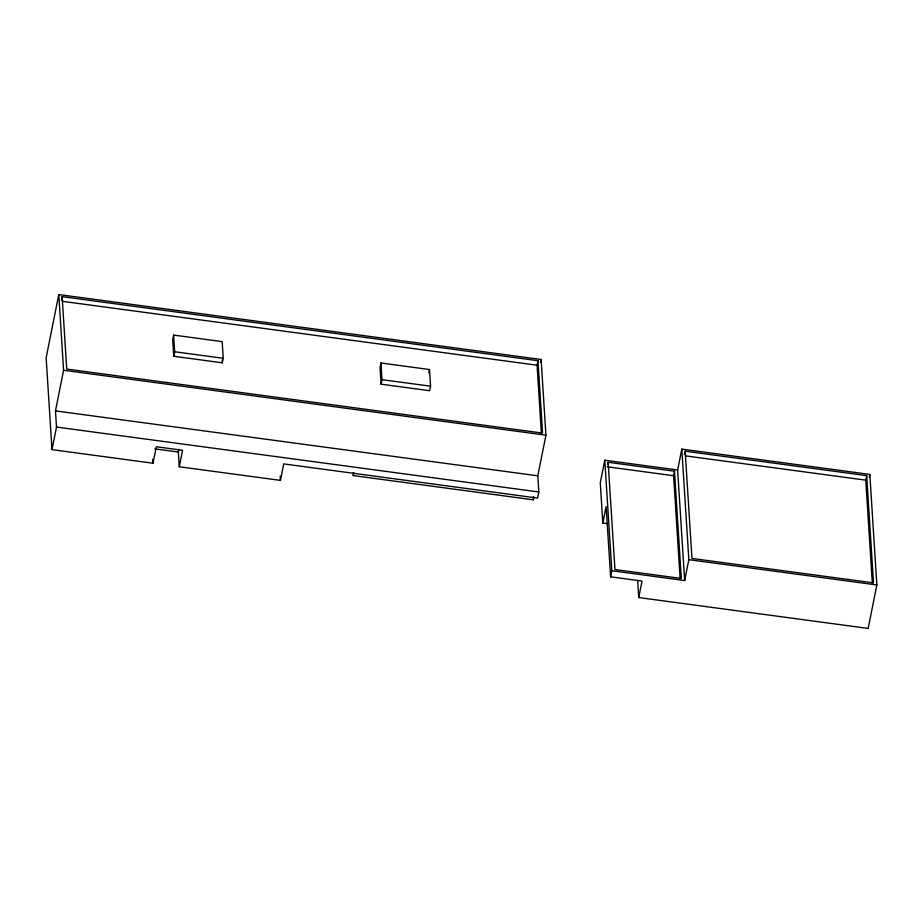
<?xml version="1.0" encoding="UTF-8"?>
<svg xmlns="http://www.w3.org/2000/svg" width="923" height="923" viewBox="0 0 923 923"><rect width="100%" height="100%" fill="white"/><g stroke="black" fill="none" stroke-linecap="round" stroke-linejoin="round"><path stroke-width="1.38" d="M58.784 294.564L46.15 357.778L51.988 449.639L153.01 463.231L156.31 446.755L182.558 450.286L179.27 466.761L280.442 480.387L283.73 463.9L537.613 498.074L538.836 491.982L537.809 475.818L545.931 435.183L541.109 359.497L58.784 294.564L63.595 370.25L55.472 410.897L56.499 427.061L51.988 449.639M61.46 300.044L62.129 296.652L537.971 360.708L542.574 433.095L66.733 369.05L62.129 296.652M173.605 335.084L172.705 339.595L173.766 356.266L222.328 362.808L223.228 358.286L222.166 341.625L173.605 335.084L174.666 351.755L173.766 356.266M179.27 466.761L178.324 452.039L178.877 449.293M533.932 497.082L533.39 499.828L353.301 475.587L353.855 472.841M380.945 362.993L380.045 367.504L381.095 384.176L429.656 390.717L430.568 386.195L429.507 369.535L380.945 362.993L382.007 379.665L381.095 384.176M428.826 372.915L429.507 369.535M541.397 433.349L537.071 365.22L537.971 360.708M540.555 362.301L541.109 359.497M604.784 460.196L611.822 570.737L684.658 580.544L677.632 469.992L604.784 460.196L600.273 482.764L602.834 523.053L607.126 523.629M607.692 464.534L608.142 462.273L674.494 471.203L681.312 578.467L614.96 569.526L608.142 462.273M602.834 523.053L606.134 506.577L610.599 576.84L642.039 581.063L638.739 597.55L868.162 628.436L876.85 584.974L869.824 474.422L681.809 449.109L677.632 469.992M610.599 576.84L611.822 570.737M680.136 578.686L673.594 475.726L674.494 471.203M684.485 454.589L685.154 451.197L866.674 475.633L873.504 582.886L691.973 558.45L685.154 451.197M684.658 580.544L688.835 559.661L681.809 449.109M872.327 583.117L865.774 480.145L866.674 475.633M869.258 477.226L869.824 474.422M62.66 301.36L537.071 365.22M174.666 351.755L223.228 358.286M382.007 379.665L430.568 386.195M63.595 370.25L545.931 435.183M685.685 455.904L865.774 480.145M607.242 466.796L673.594 475.726M55.472 410.897L537.809 475.818M56.499 427.061L538.836 491.982M154.833 448.878L178.324 452.039M688.835 559.661L876.85 584.974M637.655 580.348L638.739 597.55M533.206 496.978L533.39 499.828M353.128 472.807L353.301 475.587M280.165 476.072L280.442 480.387M222.143 360.028L222.328 362.808M152.757 459.216L153.01 463.231"/></g></svg>
